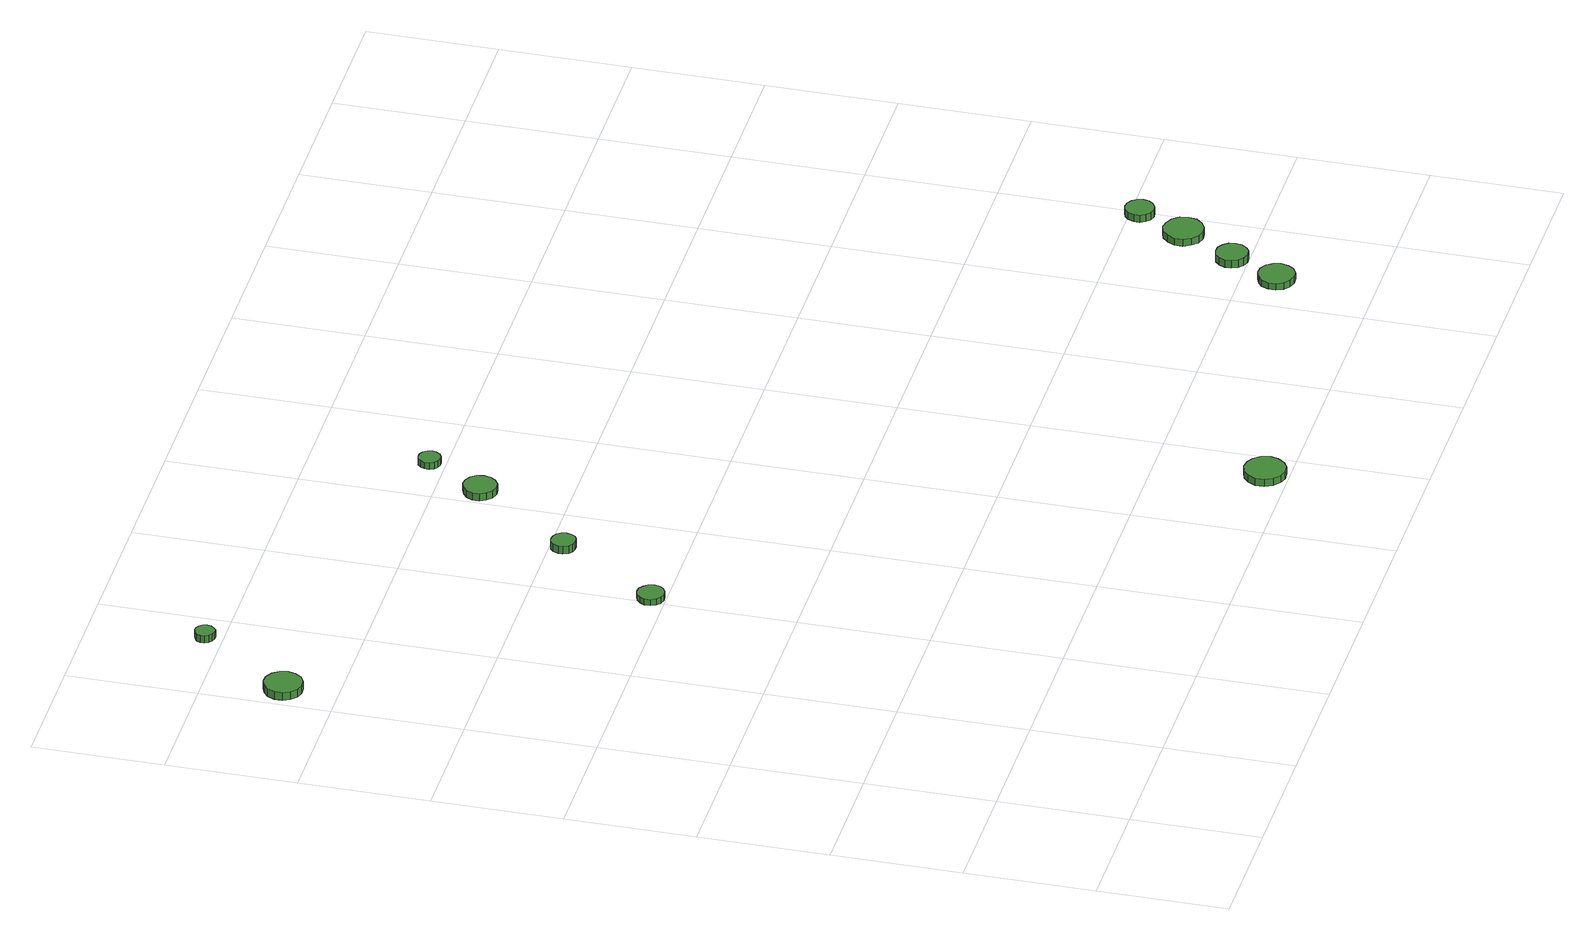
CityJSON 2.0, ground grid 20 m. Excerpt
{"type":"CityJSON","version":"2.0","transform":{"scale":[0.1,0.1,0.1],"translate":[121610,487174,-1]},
"CityObjects":{
"tree1":{"type":"SolitaryVegetationObject","attributes":{"function":"something"},"geometry":[{"type":"MultiSurface","lod":"1","boundaries":[[[0,1,2,3,4,5,6,7,8,9,10,11,12,13,14]],[[15,16,17,18,19,20,21,22,23,24,25,26,27,28,29]],[[0,29,28,1]],[[1,28,27,2]],[[2,27,26,3]],[[3,26,25,4]],[[4,25,24,5]],[[5,24,23,6]],[[6,23,22,7]],[[7,22,21,8]],[[8,21,20,9]],[[9,20,19,10]],[[10,19,18,11]],[[11,18,17,12]],[[12,17,16,13]],[[13,16,15,14]],[[14,15,29,0]]]}]},
"tree2":{"type":"SolitaryVegetationObject","attributes":{"function":"something"},"geometry":[{"type":"MultiSurface","lod":"1","boundaries":[[[30,31,32,33,34,35,36,37,38,39,40,41,42,43,44]],[[45,46,47,48,49,50,51,52,53,54,55,56,57,58,59]],[[30,59,58,31]],[[31,58,57,32]],[[32,57,56,33]],[[33,56,55,34]],[[34,55,54,35]],[[35,54,53,36]],[[36,53,52,37]],[[37,52,51,38]],[[38,51,50,39]],[[39,50,49,40]],[[40,49,48,41]],[[41,48,47,42]],[[42,47,46,43]],[[43,46,45,44]],[[44,45,59,30]]]}]},
"tree3":{"type":"SolitaryVegetationObject","attributes":{"function":"something"},"geometry":[{"type":"MultiSurface","lod":"1","boundaries":[[[60,61,62,63,64,65,66,67,68,69,70,71,72,73,74]],[[75,76,77,78,79,80,81,82,83,84,85,86,87,88,89]],[[60,89,88,61]],[[61,88,87,62]],[[62,87,86,63]],[[63,86,85,64]],[[64,85,84,65]],[[65,84,83,66]],[[66,83,82,67]],[[67,82,81,68]],[[68,81,80,69]],[[69,80,79,70]],[[70,79,78,71]],[[71,78,77,72]],[[72,77,76,73]],[[73,76,75,74]],[[74,75,89,60]]]}]},
"tree4":{"type":"SolitaryVegetationObject","attributes":{"function":"something"},"geometry":[{"type":"MultiSurface","lod":"1","boundaries":[[[90,91,92,93,94,95,96,97,98,99,100,101,102,103,104]],[[105,106,107,108,109,110,111,112,113,114,115,116,117,118,119]],[[90,119,118,91]],[[91,118,117,92]],[[92,117,116,93]],[[93,116,115,94]],[[94,115,114,95]],[[95,114,113,96]],[[96,113,112,97]],[[97,112,111,98]],[[98,111,110,99]],[[99,110,109,100]],[[100,109,108,101]],[[101,108,107,102]],[[102,107,106,103]],[[103,106,105,104]],[[104,105,119,90]]]}]},
"tree5":{"type":"SolitaryVegetationObject","attributes":{"function":"something"},"geometry":[{"type":"MultiSurface","lod":"1","boundaries":[[[120,121,122,123,124,125,126,127,128,129,130,131,132,133,134]],[[135,136,137,138,139,140,141,142,143,144,145,146,147,148,149]],[[120,149,148,121]],[[121,148,147,122]],[[122,147,146,123]],[[123,146,145,124]],[[124,145,144,125]],[[125,144,143,126]],[[126,143,142,127]],[[127,142,141,128]],[[128,141,140,129]],[[129,140,139,130]],[[130,139,138,131]],[[131,138,137,132]],[[132,137,136,133]],[[133,136,135,134]],[[134,135,149,120]]]}]},
"tree6":{"type":"SolitaryVegetationObject","attributes":{"function":"something"},"geometry":[{"type":"MultiSurface","lod":"1","boundaries":[[[150,151,152,153,154,155,156,157,158,159,160,161,162,163,164]],[[165,166,167,168,169,170,171,172,173,174,175,176,177,178,179]],[[150,179,178,151]],[[151,178,177,152]],[[152,177,176,153]],[[153,176,175,154]],[[154,175,174,155]],[[155,174,173,156]],[[156,173,172,157]],[[157,172,171,158]],[[158,171,170,159]],[[159,170,169,160]],[[160,169,168,161]],[[161,168,167,162]],[[162,167,166,163]],[[163,166,165,164]],[[164,165,179,150]]]}]},
"tree7":{"type":"SolitaryVegetationObject","attributes":{"function":"something"},"geometry":[{"type":"MultiSurface","lod":"1","boundaries":[[[180,181,182,183,184,185,186,187,188,189,190,191,192,193,194]],[[195,196,197,198,199,200,201,202,203,204,205,206,207,208,209]],[[180,209,208,181]],[[181,208,207,182]],[[182,207,206,183]],[[183,206,205,184]],[[184,205,204,185]],[[185,204,203,186]],[[186,203,202,187]],[[187,202,201,188]],[[188,201,200,189]],[[189,200,199,190]],[[190,199,198,191]],[[191,198,197,192]],[[192,197,196,193]],[[193,196,195,194]],[[194,195,209,180]]]}]},
"tree8":{"type":"SolitaryVegetationObject","attributes":{"function":"something"},"geometry":[{"type":"MultiSurface","lod":"1","boundaries":[[[210,211,212,213,214,215,216,217,218,219,220,221,222,223,224]],[[225,226,227,228,229,230,231,232,233,234,235,236,237,238,239]],[[210,239,238,211]],[[211,238,237,212]],[[212,237,236,213]],[[213,236,235,214]],[[214,235,234,215]],[[215,234,233,216]],[[216,233,232,217]],[[217,232,231,218]],[[218,231,230,219]],[[219,230,229,220]],[[220,229,228,221]],[[221,228,227,222]],[[222,227,226,223]],[[223,226,225,224]],[[224,225,239,210]]]}]},
"tree9":{"type":"SolitaryVegetationObject","attributes":{"function":"something"},"geometry":[{"type":"MultiSurface","lod":"1","boundaries":[[[240,241,242,243,244,245,246,247,248,249,250,251,252,253,254]],[[255,256,257,258,259,260,261,262,263,264,265,266,267,268,269]],[[240,269,268,241]],[[241,268,267,242]],[[242,267,266,243]],[[243,266,265,244]],[[244,265,264,245]],[[245,264,263,246]],[[246,263,262,247]],[[247,262,261,248]],[[248,261,260,249]],[[249,260,259,250]],[[250,259,258,251]],[[251,258,257,252]],[[252,257,256,253]],[[253,256,255,254]],[[254,255,269,240]]]}]},
"tree10":{"type":"SolitaryVegetationObject","attributes":{"function":"something"},"geometry":[{"type":"MultiSurface","lod":"1","boundaries":[[[270,271,272,273,274,275,276,277,278,279,280,281,282,283,284]],[[285,286,287,288,289,290,291,292,293,294,295,296,297,298,299]],[[270,299,298,271]],[[271,298,297,272]],[[272,297,296,273]],[[273,296,295,274]],[[274,295,294,275]],[[275,294,293,276]],[[276,293,292,277]],[[277,292,291,278]],[[278,291,290,279]],[[279,290,289,280]],[[280,289,288,281]],[[281,288,287,282]],[[282,287,286,283]],[[283,286,285,284]],[[284,285,299,270]]]}]},
"tree11":{"type":"SolitaryVegetationObject","attributes":{"function":"something"},"geometry":[{"type":"MultiSurface","lod":"1","boundaries":[[[300,301,302,303,304,305,306,307,308,309,310,311,312,313,314]],[[315,316,317,318,319,320,321,322,323,324,325,326,327,328,329]],[[300,329,328,301]],[[301,328,327,302]],[[302,327,326,303]],[[303,326,325,304]],[[304,325,324,305]],[[305,324,323,306]],[[306,323,322,307]],[[307,322,321,308]],[[308,321,320,309]],[[309,320,319,310]],[[310,319,318,311]],[[311,318,317,312]],[[312,317,316,313]],[[313,316,315,314]],[[314,315,329,300]]]}]}
},
"vertices":[
[61,1280,24],[58,1292,24],[51,1302,24],[40,1308,24],[28,1309,24],[17,1305,24],[8,1297,24],[3,1286,24],[3,1274,24],[8,1263,24],[17,1254,24],[28,1251,24],[40,1252,24],[51,1258,24],[58,1268,24],[58,1268,11],[51,1258,11],[40,1252,11],[28,1251,11],[17,1254,11],[8,1263,11],[3,1274,11],[3,1286,11],[8,1297,11],[17,1305,11],[28,1309,11],[40,1308,11],[51,1302,11],[58,1292,11],[61,1280,11],
[156,1425,23],[155,1431,23],[151,1436,23],[146,1439,23],[140,1440,23],[134,1438,23],[129,1434,23],[126,1428,23],[126,1422,23],[129,1416,23],[134,1412,23],[140,1410,23],[146,1410,23],[151,1414,23],[155,1419,23],[155,1419,11],[151,1414,11],[146,1410,11],[140,1410,11],[134,1412,11],[129,1416,11],[126,1422,11],[126,1428,11],[129,1434,11],[134,1438,11],[140,1440,11],[146,1439,11],[151,1436,11],[155,1431,11],[156,1425,11],
[431,822,16],[429,831,16],[424,837,16],[417,842,16],[408,843,16],[400,840,16],[394,834,16],[390,827,16],[390,818,16],[394,810,16],[400,805,16],[408,802,16],[417,803,16],[424,807,16],[429,814,16],[429,814,6],[424,807,6],[417,803,6],[408,802,6],[400,805,6],[394,810,6],[390,818,6],[390,827,6],[394,834,6],[400,840,6],[408,843,6],[417,842,6],[424,837,6],[429,831,6],[431,822,6],
[527,978,22],[525,986,22],[521,992,22],[514,996,22],[506,997,22],[499,995,22],[493,990,22],[490,982,22],[490,975,22],[493,967,22],[499,962,22],[506,960,22],[514,961,22],[521,964,22],[525,971,22],[525,971,9],[521,964,9],[514,961,9],[506,960,9],[499,962,9],[493,967,9],[490,975,9],[490,982,9],[493,990,9],[499,995,9],[506,997,9],[514,996,9],[521,992,9],[525,986,9],[527,978,9],
[647,1132,23],[645,1143,23],[639,1151,23],[630,1156,23],[620,1158,23],[610,1154,23],[602,1147,23],[597,1138,23],[597,1127,23],[602,1118,23],[610,1110,23],[620,1107,23],[630,1108,23],[639,1114,23],[645,1122,23],[645,1122,11],[639,1114,11],[630,1108,11],[620,1107,11],[610,1110,11],[602,1118,11],[597,1127,11],[597,1138,11],[602,1147,11],[610,1154,11],[620,1158,11],[630,1156,11],[639,1151,11],[645,1143,11],[647,1132,11],
[987,36,16],[984,49,16],[976,60,16],[965,66,16],[952,68,16],[940,64,16],[930,55,16],[924,43,16],[924,30,16],[930,18,16],[940,9,16],[952,5,16],[965,6,16],[976,13,16],[984,24,16],[984,24,4],[976,13,4],[965,6,4],[952,5,4],[940,9,4],[930,18,4],[924,30,4],[924,43,4],[930,55,4],[940,64,4],[952,68,4],[965,66,4],[976,60,4],[984,49,4],[987,36,4],
[703,1224,17],[701,1231,17],[697,1237,17],[691,1240,17],[684,1241,17],[678,1239,17],[673,1234,17],[670,1228,17],[670,1221,17],[673,1214,17],[678,1210,17],[684,1208,17],[691,1208,17],[697,1212,17],[701,1218,17],[701,1218,6],[697,1212,6],[691,1208,6],[684,1208,6],[678,1210,6],[673,1214,6],[670,1221,6],[670,1228,6],[673,1234,6],[678,1239,6],[684,1241,6],[691,1240,6],[697,1237,6],[701,1231,6],[703,1224,6],
[1498,149,16],[1495,160,16],[1489,169,16],[1479,175,16],[1467,176,16],[1456,172,16],[1448,165,16],[1443,154,16],[1443,143,16],[1448,132,16],[1456,125,16],[1467,121,16],[1479,122,16],[1489,128,16],[1495,137,16],[1495,137,5],[1489,128,5],[1479,122,5],[1467,121,5],[1456,125,5],[1448,132,5],[1443,143,5],[1443,154,5],[1448,165,5],[1456,172,5],[1467,176,5],[1479,175,5],[1489,169,5],[1495,160,5],[1498,149,5],
[1532,225,18],[1530,235,18],[1524,243,18],[1516,248,18],[1506,249,18],[1496,246,18],[1489,239,18],[1485,230,18],[1485,220,18],[1489,211,18],[1496,204,18],[1506,201,18],[1516,202,18],[1524,207,18],[1530,215,18],[1530,215,5],[1524,207,5],[1516,202,5],[1506,201,5],[1496,204,5],[1489,211,5],[1485,220,5],[1485,230,5],[1489,239,5],[1496,246,5],[1506,249,5],[1516,248,5],[1524,243,5],[1530,235,5],[1532,225,5],
[1585,309,17],[1583,322,17],[1575,332,17],[1564,338,17],[1552,340,17],[1540,336,17],[1531,327,17],[1525,316,17],[1525,303,17],[1531,292,17],[1540,283,17],[1552,279,17],[1564,281,17],[1575,287,17],[1583,297,17],[1583,297,5],[1575,287,5],[1564,281,5],[1552,279,5],[1540,283,5],[1531,292,5],[1525,303,5],[1525,316,5],[1531,327,5],[1540,336,5],[1552,340,5],[1564,338,5],[1575,332,5],[1583,322,5],[1585,309,5],
[1616,385,17],[1614,394,17],[1609,401,17],[1601,406,17],[1592,407,17],[1583,404,17],[1577,398,17],[1573,389,17],[1573,380,17],[1577,372,17],[1583,366,17],[1592,363,17],[1601,364,17],[1609,369,17],[1614,376,17],[1614,376,5],[1609,369,5],[1601,364,5],[1592,363,5],[1583,366,5],[1577,372,5],[1573,380,5],[1573,389,5],[1577,398,5],[1583,404,5],[1592,407,5],[1601,406,5],[1609,401,5],[1614,394,5],[1616,385,5]
]}
